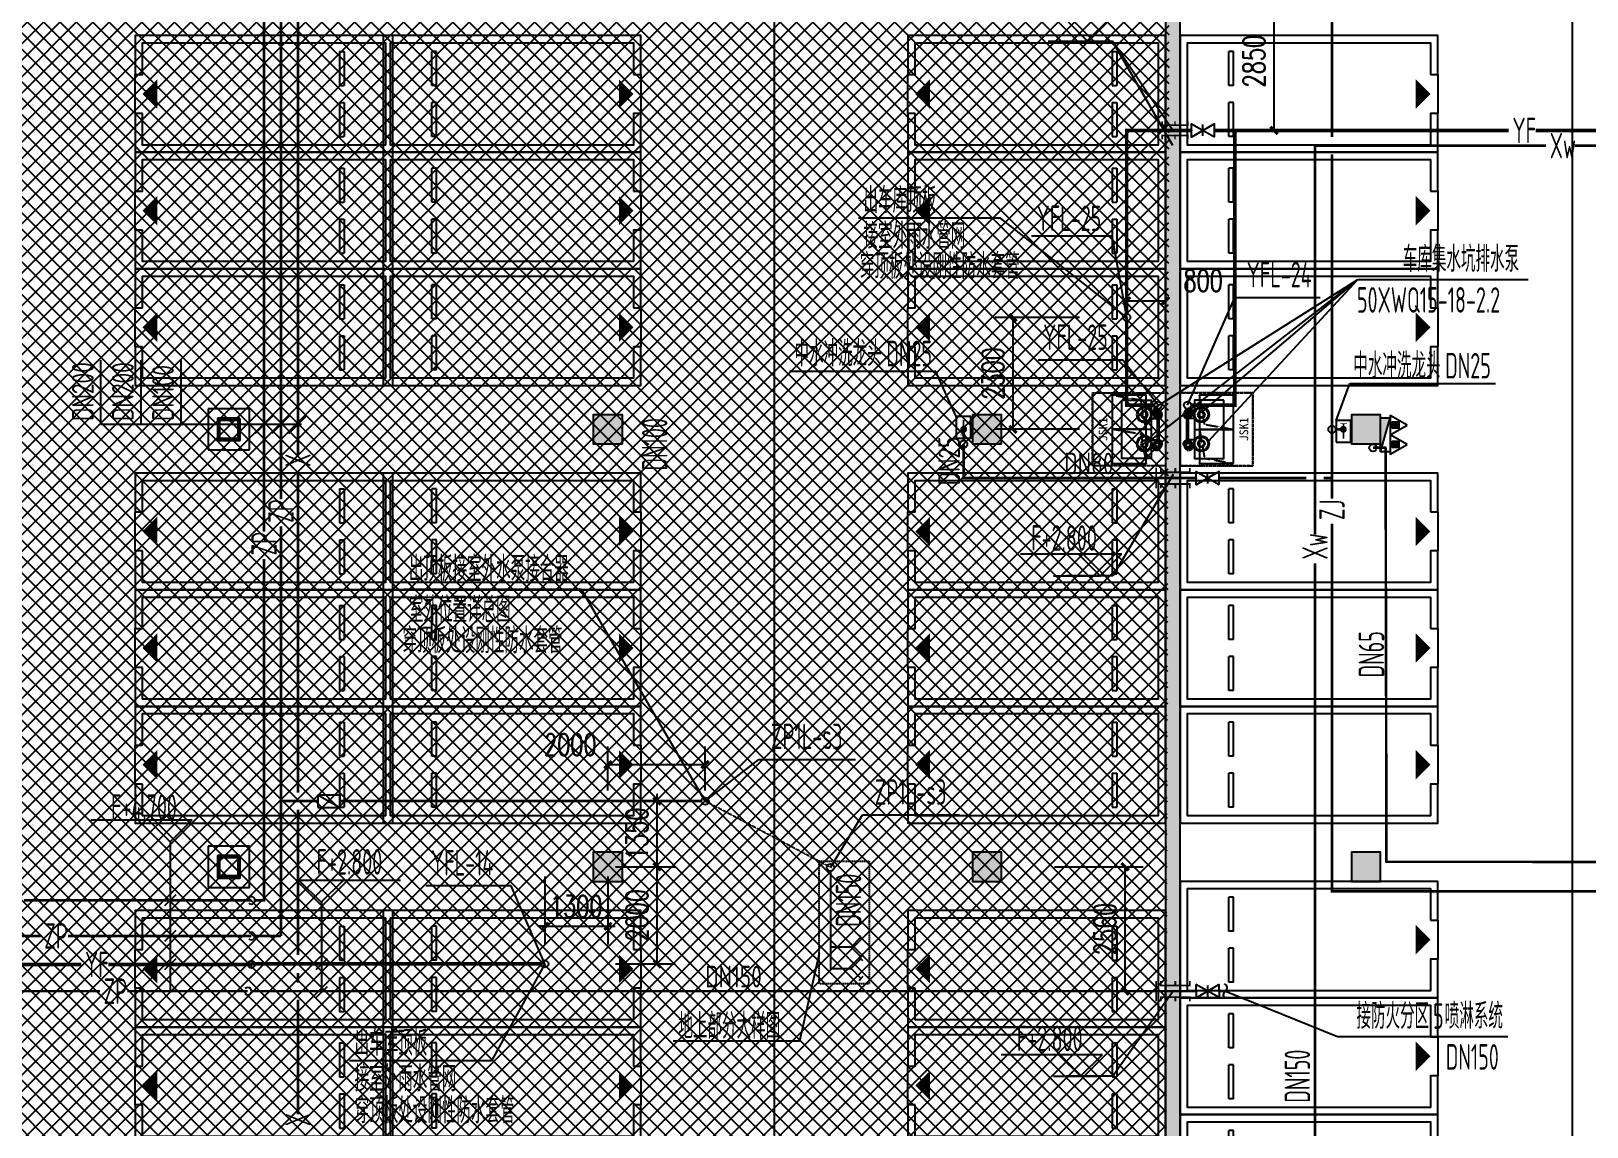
# Model space of a CAD drawing. Extents: x -2120532 to 1934524, y -1331911 to 424203.
# Drawn here: x -17677 to 14337, y -288612 to -266067 of the extents above; entities that cross this region are included whole.
import ezdxf

# ---------------------------------------------------------------- set-up
doc = ezdxf.new("R2010")
doc.units = 0
doc.header["$LTSCALE"] = 10
for name, pattern in [('( Hidden )', [0.375, 0.25, -0.125]), ('__DASH', [0.35, 0.25, -0.1]), ('DASH', [0.35, 0.25, -0.1]), ('排水', [1.1, 1, -0.1])]:
    doc.linetypes.add(name, pattern=pattern)
for name, color, linetype in [('0-绿', 3, 'Continuous'), ('00-停车位', 67, 'Continuous'), ('A-COLUMN', 8, 'Continuous'), ('A-PUB_HATCH', 8, 'Continuous'), ('A-WALL', 2, 'Continuous'), ('AXIS', 3, 'Continuous'), ('GPS文字_污水', 7, 'Continuous'), ('PUB_HATCH', 8, 'Continuous'), ('W-DIM_压力废', 3, 'Continuous'), ('W-DIM_喷淋', 3, 'Continuous'), ('W-DIM_消防', 3, 'Continuous'), ('W-DIM_给水', 3, 'Continuous'), ('W-EQUIP_喷淋', 7, 'Continuous'), ('W-EQUIP_消火栓', 7, 'Continuous'), ('W-EQUIP_灭火器', 7, 'Continuous'), ('W-PIPE-中水', 122, 'Continuous'), ('W-PIPE-压力废', 31, 'Continuous'), ('W-PIPE-喷淋中', 6, 'Continuous'), ('W-PIPE-喷淋高', 6, 'Continuous'), ('W-PIPE-消防', 1, 'Continuous'), ('W-PIPE-消防中', 1, 'Continuous'), ('W-TEXT_中水', 7, 'Continuous'), ('W-TEXT_压力废', 7, 'Continuous'), ('W-TEXT_喷淋', 7, 'Continuous'), ('W-TEXT_消防', 7, 'Continuous'), ('W-TWT_DIM', 3, 'Continuous'), ('W-TWT_LEAD', 3, 'Continuous'), ('W-TWT_TEXT', 7, 'Continuous'), ('W-VALVE_中水', 7, 'Continuous'), ('W-VALVE_压力废', 7, 'Continuous'), ('W-VALVE_喷淋', 7, 'Continuous'), ('W-VALVE_废水', 7, 'Continuous'), ('W-VPIPE-中水', 122, 'Continuous'), ('W-VPIPE-压力废', 31, 'Continuous'), ('W-VPIPE-喷淋', 6, 'Continuous'), ('W-VPIPE-消防', 1, 'Continuous'), ('画水辅助', 6, 'Continuous'), ('车行线', 4, 'Continuous'), ('集水坑', 4, 'Continuous')]:
    doc.layers.add(name, color=color, linetype=linetype)
doc.layers.add('GPS-污水', color=2, linetype='排水', lineweight=40)
doc.layers.add('钢柱', color=51, linetype='Continuous', lineweight=35)
doc.styles.add('8B2_02', font='tssdeng.shx', dxfattribs={"width": 0.6, "bigfont": 'TSSDCHN.shx'})
doc.styles.add('_TCH_DIM_T3', font='SIMPLEX', dxfattribs={"width": 0.705882, "bigfont": 'GBCBIG'})
doc.styles.add('_TWT_PIPEDN', font='TSSDENG', dxfattribs={"width": 0.8, "height": 3.5, "bigfont": 'TSSDCHN'})
doc.styles.get("Standard").update_dxf_attribs({"font": 'TSSDENG.shx', "width": 0.7, "bigfont": 'TSSDCHN.shx'})
doc.styles.add('STANDARD_T3', font='TSSDENG.shx', dxfattribs={"width": 0.56, "bigfont": 'TSSDCHN.shx'})
doc.styles.add('黑体', font='simhei.ttf', dxfattribs={"width": 0.65})
doc.dimstyles.new('_TCH_ARCH&&150', dxfattribs={"dimtxt": 525, "dimasz": 150, "dimexe": 375, "dimexo": 450, "dimgap": 150, "dimtad": 1, "dimdec": 0, "dimzin": 0, "dimdsep": 46, "dimtxsty": 'STANDARD_T3', "dimblk": 'ARCHTICK', "dimcen": 0.09, "dimclrt": 7, "dimazin": 2, "dimtfac": 1, "dimtdec": 0, "dimtix": 1, "dimtmove": 2, "dimatfit": 3, "dimfxl": 0, "dimtolj": 1, "dimtzin": 0, "dimarcsym": 0})
doc.dimstyles.new('_TWT_ARCH&&150', dxfattribs={"dimtxt": 446.25, "dimasz": 150, "dimexe": 375, "dimexo": 450, "dimgap": 189.375, "dimtad": 1, "dimdec": 0, "dimzin": 0, "dimdsep": 46, "dimtxsty": '_TCH_DIM_T3', "dimblk": 'ARCHTICK', "dimcen": 0.09, "dimclrt": 7, "dimazin": 2, "dimtfac": 1, "dimtdec": 0, "dimtix": 1, "dimtmove": 2, "dimatfit": 3, "dimfxl": 0, "dimtolj": 1, "dimtzin": 0, "dimarcsym": 0})

# ---------------------------------------------------------------- blocks, each defined once
blk = doc.blocks.new('$ATTACHMENT$00000186')
for points, const_width in [([(0, 0), (-273, 0)], 30), ([(-273, 54), (-273, -66)], 15)]:
    blk.add_lwpolyline(points, dxfattribs=dict(const_width=const_width))
at = {"const_width": 62.5}
blk.add_lwpolyline([(-139, 2, -1), (-201, 2, -1)], format="xyb", close=True, dxfattribs=at)
blk = doc.blocks.new('A$C5BDE0F02')
blk.add_lwpolyline([(0, -100), (0, 100), (-300, 100), (-300, -100)], close=True)
at = {"xscale": 0.75, "yscale": -0.75, "zscale": 0.75}
blk.add_blockref('$ATTACHMENT$00000186', (-50, 0), dxfattribs=at)
blk = doc.blocks.new('集水坑1500x1500')
blk.add_line((750, -300), (750, -900))
at = {"linetype": '( Hidden )'}
blk.add_lwpolyline([(0, 0), (1500, 0), (1500, -1500), (0, -1500)], close=True, dxfattribs=at)
blk.add_lwpolyline([(150, -900), (150, -300), (1350, -300), (1350, -900)], close=True)
blk = doc.blocks.new('A$C2E841D35')
at = {"color": 7, "ltscale": 100}
for p, q in [((292, 381), (181, 381)), ((292, 219), (181, 219)), ((292, -219), (181, -219)), ((292, -381), (181, -381))]:
    blk.add_line(p, q, dxfattribs=at)
for centre, radius in [((150, 297), 86.2), ((150, 297), 86.2), ((150, 300), 62), ((430, 300), 159), ((430, 300), 159), ((430, 300), 140), ((430, 300), 140), ((430, 300), 73.2), ((430, 300), 73.2), ((430, 300), 56.6), ((430, 300), 56.6), ((150, -303), 86.2), ((150, -303), 86.2), ((150, -300), 62), ((430, -300), 159), ((430, -300), 159), ((430, -300), 140), ((430, -300), 140), ((430, -300), 73.2), ((430, -300), 73.2), ((430, -300), 56.6), ((430, -300), 56.6)]:
    blk.add_circle(centre, radius, dxfattribs=at)
blk = doc.blocks.new('l99')
at = {"layer": 'W-TWT_TEXT'}
for p, q in [((92541, -196910), (92091, -196460)), ((94175, -196460), (92091, -196460)), ((92541, -196910), (92991, -196460))]:
    blk.add_line(p, q, dxfattribs=at)
blk = doc.blocks.new('y5')
at = {"layer": 'W-TWT_TEXT', "style": '8B2_02', "width": 0.6}
blk.add_text('F+2.800', height=525, dxfattribs=at).set_placement((7800, -264616, 3000))
blk = doc.blocks.new('4gs')
at = {"layer": 'W-TWT_TEXT', "style": '8B2_02', "width": 0.6}
blk.add_text('F+4.700', height=525, rotation=359.9998, dxfattribs=at).set_placement((-16760, -202342, 8000))
blk = doc.blocks.new('2.8')
at = {"layer": 'W-TWT_TEXT', "style": '8B2_02', "width": 0.6}
blk.add_text('F+2.800', height=525, rotation=89.9998, dxfattribs=at).set_placement((100977, -194305, 5000))
blk = doc.blocks.new('车位2400x5300')
at = {"layer": '00-停车位', "color": 251}
for p, q in [((-875, -1000), (-175, -1000)), ((-875, -1100), (-875, -1000)), ((-875, -1100), (-175, -1100)), ((-175, -1100), (-175, -1000)), ((175, -1000), (875, -1000)), ((175, -1100), (175, -1000)), ((175, -1100), (875, -1100)), ((875, -1100), (875, -1000)), ((400, -5300), (-400, -5300))]:
    blk.add_line(p, q, dxfattribs=at)
blk.add_lwpolyline([(400, -5150), (400, -5300), (1200, -5300), (1200, 0), (-1200, 0), (-1200, -5300), (-400, -5300), (-400, -5150), (-1050, -5150), (-1050, -150), (1050, -150), (1050, -5150), (400, -5150)], dxfattribs=at)
blk.add_lwpolyline([(0, -5150, 0, 600, 0), (0, -4850, 600, 600, 0)], format="xyseb", dxfattribs=at)
blk = doc.blocks.new('人防集水坑')
at = {"layer": 'GPS-污水', "color": 8, "linetype": '排水'}
for centre in [(307561, 701151), (307561, 700451)]:
    blk.add_circle(centre, 75, dxfattribs=at)
at = {"layer": '集水坑', "color": 8, "linetype": 'DASH', "ltscale": 0.5}
blk.add_lwpolyline([(306241, 700051), (306241, 701551), (307741, 701551), (307741, 700051)], close=True, dxfattribs=at)
at = {"layer": '集水坑', "color": 8, "linetype": 'Continuous', "ltscale": 0.5}
for points in [[(306641, 701501), (306641, 700801), (307341, 700801), (307341, 701501)], [(306641, 700801), (306641, 700101), (307341, 700101), (307341, 700801)]]:
    blk.add_lwpolyline(points, close=True, dxfattribs=at)
at = {"layer": '集水坑', "color": 8, "linetype": 'DASH', "ltscale": 0.5}
for points in [[(307341, 700801), (307237, 701397), (306641, 701501)], [(307347, 700101), (307243, 700697), (306647, 700801)]]:
    blk.add_lwpolyline(points, dxfattribs=at)
blk = doc.blocks.new('_ArchTick')
at = {"color": 0, "linetype": 'ByBlock', "const_width": 0.4}
blk.add_lwpolyline([(-0.5, -0.5), (0.5, 0.5)], dxfattribs=at)
blk = doc.blocks.new('*D126')
at = {"layer": 'AXIS', "color": 0, "lineweight": -2, "transparency": 16777216}
for p, q in [((91809, -278102), (95432, -281364)), ((5657, -380508), (95154, -281113)), ((2313, -377497), (5936, -380759))]:
    blk.add_line(p, q, dxfattribs=at)
at = {"layer": 'Defpoints', "color": 0, "transparency": 16777216}
for p in [(91475, -277801), (95154, -281113), (1979, -377196)]:
    blk.add_point(p, dxfattribs=at)
at = {"layer": 'AXIS', "color": 0, "lineweight": -2, "transparency": 16777216, "xscale": 150, "yscale": 150, "zscale": 150}
for p, rotation in [((95154, -281113), 47.99999999999579), ((5657, -380508), 227.9999999999958)]:
    blk.add_blockref('_ArchTick', p, dxfattribs=dict(at, rotation=rotation))
at = {"layer": 'AXIS', "color": 7, "transparency": 16777216, "insert": (50099, -330535), "char_height": 525, "attachment_point": 5, "rotation": 48, "style": 'STANDARD_T3'}
blk.add_mtext('\\A1;133750', dxfattribs=at)
blk = doc.blocks.new('_FZH')
blk.add_lwpolyline([(-0.5, -0.5), (0.5, -0.5), (0.5, 0.5), (-0.5, 0.5)], close=True)
at = {"layer": 'PUB_HATCH'}
blk.add_solid([(-0.5, -0.5), (0.5, -0.5), (-0.5, 0.5), (0.5, 0.5)], dxfattribs=at)
blk = doc.blocks.new('*D263')
at = {"layer": 'Defpoints', "color": 0, "transparency": 16777216}
for p in [(-3809, -281159), (-5809, -282138), (-3809, -282138)]:
    blk.add_point(p, dxfattribs=at)
at = {"layer": 'W-TWT_DIM', "color": 0, "lineweight": -2, "transparency": 16777216}
for p, q in [((-5809, -281688), (-5809, -280784)), ((-3809, -281688), (-3809, -280784)), ((-5809, -281159), (-3809, -281159))]:
    blk.add_line(p, q, dxfattribs=at)
at = {"layer": 'W-TWT_DIM', "color": 0, "lineweight": -2, "transparency": 16777216, "xscale": 150, "yscale": 150, "zscale": 150, "rotation": 180}
blk.add_blockref('_ArchTick', (-5809, -281159), dxfattribs=at)
at = {"layer": 'W-TWT_DIM', "color": 0, "lineweight": -2, "transparency": 16777216, "xscale": 150, "yscale": 150, "zscale": 150}
blk.add_blockref('_ArchTick', (-3809, -281159), dxfattribs=at)
at = {"layer": 'W-TWT_DIM', "color": 7, "transparency": 16777216, "insert": (-6582, -280747), "char_height": 446.2, "attachment_point": 5, "style": '_TCH_DIM_T3'}
blk.add_mtext('\\A1;2000', dxfattribs=at)
blk = doc.blocks.new('*D269')
at = {"layer": 'Defpoints', "color": 0, "transparency": 16777216}
for p in [(2931, -283260), (4834, -283260), (2931, -285821)]:
    blk.add_point(p, dxfattribs=at)
at = {"layer": 'W-TWT_DIM', "color": 0, "lineweight": -2, "transparency": 16777216}
for p, q in [((3381, -283260), (5209, -283260)), ((4834, -285821), (4834, -283260)), ((3381, -285821), (5209, -285821))]:
    blk.add_line(p, q, dxfattribs=at)
at = {"layer": 'W-TWT_DIM', "color": 0, "lineweight": -2, "transparency": 16777216, "xscale": 150, "yscale": 150, "zscale": 150}
for p, rotation in [((4834, -283260), 90), ((4834, -285821), 270)]:
    blk.add_blockref('_ArchTick', p, dxfattribs=dict(at, rotation=rotation))
at = {"layer": 'W-TWT_DIM', "color": 7, "transparency": 16777216, "insert": (4422, -284540), "char_height": 446.2, "attachment_point": 5, "rotation": 90, "style": '_TCH_DIM_T3'}
blk.add_mtext('\\A1;2560', dxfattribs=at)
blk = doc.blocks.new('*D274')
at = {"layer": 'Defpoints', "color": 0, "transparency": 16777216}
for p in [(-6099, -283260), (-4796, -283260), (-6099, -285260)]:
    blk.add_point(p, dxfattribs=at)
at = {"layer": 'W-TWT_DIM', "color": 0, "lineweight": -2, "transparency": 16777216}
for p, q in [((-5649, -283260), (-4421, -283260)), ((-4796, -285260), (-4796, -283260)), ((-5649, -285260), (-4421, -285260))]:
    blk.add_line(p, q, dxfattribs=at)
at = {"layer": 'W-TWT_DIM', "color": 0, "lineweight": -2, "transparency": 16777216, "xscale": 150, "yscale": 150, "zscale": 150}
for p, rotation in [((-4796, -283260), 90), ((-4796, -285260), 270)]:
    blk.add_blockref('_ArchTick', p, dxfattribs=dict(at, rotation=rotation))
at = {"layer": 'W-TWT_DIM', "color": 7, "transparency": 16777216, "insert": (-5208, -284260), "char_height": 446.2, "attachment_point": 5, "rotation": 90, "style": '_TCH_DIM_T3'}
blk.add_mtext('\\A1;2000', dxfattribs=at)
blk = doc.blocks.new('*D275')
at = {"layer": 'Defpoints', "color": 0, "transparency": 16777216}
for p in [(-6099, -281910), (-4796, -281910), (-6099, -283260)]:
    blk.add_point(p, dxfattribs=at)
at = {"layer": 'W-TWT_DIM', "color": 0, "lineweight": -2, "transparency": 16777216}
for p, q in [((-5649, -281910), (-4421, -281910)), ((-4796, -281910), (-4796, -281760)), ((-4796, -283260), (-4796, -281910)), ((-5649, -283260), (-4421, -283260)), ((-4796, -283260), (-4796, -283410))]:
    blk.add_line(p, q, dxfattribs=at)
at = {"layer": 'W-TWT_DIM', "color": 0, "lineweight": -2, "transparency": 16777216, "xscale": 150, "yscale": 150, "zscale": 150}
for p, rotation in [((-4796, -281910), 270), ((-4796, -283260), 90)]:
    blk.add_blockref('_ArchTick', p, dxfattribs=dict(at, rotation=rotation))
at = {"layer": 'W-TWT_DIM', "color": 7, "transparency": 16777216, "insert": (-5208, -282585), "char_height": 446.2, "attachment_point": 5, "rotation": 90, "style": '_TCH_DIM_T3'}
blk.add_mtext('\\A1;1350', dxfattribs=at)
blk = doc.blocks.new('*D276')
at = {"layer": 'Defpoints', "color": 0, "transparency": 16777216}
for p in [(-7109, -283010), (-5809, -283010), (-5809, -284484)]:
    blk.add_point(p, dxfattribs=at)
at = {"layer": 'W-TWT_DIM', "color": 0, "lineweight": -2, "transparency": 16777216}
for p, q in [((-7109, -283460), (-7109, -284859)), ((-5809, -283460), (-5809, -284859)), ((-7109, -284484), (-7259, -284484)), ((-7109, -284484), (-5809, -284484)), ((-5809, -284484), (-5659, -284484))]:
    blk.add_line(p, q, dxfattribs=at)
at = {"layer": 'W-TWT_DIM', "color": 0, "lineweight": -2, "transparency": 16777216, "xscale": 150, "yscale": 150, "zscale": 150}
blk.add_blockref('_ArchTick', (-7109, -284484), dxfattribs=at)
at = {"layer": 'W-TWT_DIM', "color": 0, "lineweight": -2, "transparency": 16777216, "xscale": 150, "yscale": 150, "zscale": 150, "rotation": 180}
blk.add_blockref('_ArchTick', (-5809, -284484), dxfattribs=at)
at = {"layer": 'W-TWT_DIM', "color": 7, "transparency": 16777216, "insert": (-6459, -284072), "char_height": 446.2, "attachment_point": 5, "style": '_TCH_DIM_T3'}
blk.add_mtext('\\A1;1300', dxfattribs=at)
blk = doc.blocks.new('*D292')
at = {"layer": 'Defpoints', "color": 0, "transparency": 16777216}
for p in [(2528, -271960), (4348, -271960), (4348, -274260)]:
    blk.add_point(p, dxfattribs=at)
at = {"layer": 'W-TWT_DIM', "color": 0, "lineweight": -2, "transparency": 16777216}
for p, q in [((3898, -271960), (2153, -271960)), ((2528, -274260), (2528, -271960)), ((3898, -274260), (2153, -274260))]:
    blk.add_line(p, q, dxfattribs=at)
at = {"layer": 'W-TWT_DIM', "color": 0, "lineweight": -2, "transparency": 16777216, "xscale": 150, "yscale": 150, "zscale": 150}
for p, rotation in [((2528, -271960), 90), ((2528, -274260), 270)]:
    blk.add_blockref('_ArchTick', p, dxfattribs=dict(at, rotation=rotation))
at = {"layer": 'W-TWT_DIM', "color": 7, "transparency": 16777216, "insert": (2115, -273110), "char_height": 446.2, "attachment_point": 5, "rotation": 90, "style": '_TCH_DIM_T3'}
blk.add_mtext('\\A1;2300', dxfattribs=at)
blk = doc.blocks.new('*D293')
at = {"layer": 'Defpoints', "color": 0, "transparency": 16777216}
for p in [(4867, -271506), (5666, -271506), (5666, -271615)]:
    blk.add_point(p, dxfattribs=at)
at = {"layer": 'W-TWT_DIM', "color": 0, "lineweight": -2, "transparency": 16777216}
for p, q in [((4867, -271615), (5666, -271615)), ((4867, -271956), (4867, -271990)), ((5666, -271956), (5666, -271990))]:
    blk.add_line(p, q, dxfattribs=at)
at = {"layer": 'W-TWT_DIM', "color": 0, "lineweight": -2, "transparency": 16777216, "xscale": 150, "yscale": 150, "zscale": 150, "rotation": 180}
blk.add_blockref('_ArchTick', (4867, -271615), dxfattribs=at)
at = {"layer": 'W-TWT_DIM', "color": 0, "lineweight": -2, "transparency": 16777216, "xscale": 150, "yscale": 150, "zscale": 150}
blk.add_blockref('_ArchTick', (5666, -271615), dxfattribs=at)
at = {"layer": 'W-TWT_DIM', "color": 7, "transparency": 16777216, "insert": (6440, -271203), "char_height": 446.2, "attachment_point": 5, "style": '_TCH_DIM_T3'}
blk.add_mtext('\\A1;800', dxfattribs=at)
blk = doc.blocks.new('*D312')
at = {"layer": 'Defpoints', "color": 0, "transparency": 16777216}
for p in [(7899, -265260), (8997, -265260), (8997, -268110)]:
    blk.add_point(p, dxfattribs=at)
at = {"layer": 'W-TWT_DIM', "color": 0, "lineweight": -2, "transparency": 16777216}
for p, q in [((8547, -265260), (7524, -265260)), ((7899, -268110), (7899, -265260)), ((8547, -268110), (7524, -268110))]:
    blk.add_line(p, q, dxfattribs=at)
at = {"layer": 'W-TWT_DIM', "color": 0, "lineweight": -2, "transparency": 16777216, "xscale": 150, "yscale": 150, "zscale": 150}
for p, rotation in [((7899, -265260), 90), ((7899, -268110), 270)]:
    blk.add_blockref('_ArchTick', p, dxfattribs=dict(at, rotation=rotation))
at = {"layer": 'W-TWT_DIM', "color": 7, "transparency": 16777216, "insert": (7487, -266685), "char_height": 446.2, "attachment_point": 5, "rotation": 90, "style": '_TCH_DIM_T3'}
blk.add_mtext('\\A1;2850', dxfattribs=at)
blk = doc.blocks.new('$TwtSys$00000434')
for p, q in [((-0.5, 0.5), (-0.5, -0.5)), ((-0.5, -0.5), (0.5, 0.5)), ((0.5, 0.5), (-0.5, 0.5)), ((0.5, -0.5), (0.5, 0.5)), ((-0.5, -0.5), (0.5, -0.5))]:
    blk.add_line(p, q)
blk.add_solid([(0.5, -0.5), (0.5, 0.5), (-0.5, -0.5)])
blk = doc.blocks.new('$TwtSys$00000132')
at = {"elevation": 0}
blk.add_lwpolyline([(7, -101, -0.575183), (0, 0, 0.604745), (-11, 101, 16.924828)], format="xyb", dxfattribs=at)
blk = doc.blocks.new('$TwtSys$00000546')
h = blk.add_hatch()
h.set_pattern_fill('ANSI31', color=256, scale=200, style=0)
h.set_pattern_definition([(45, (-38543.802, -6670.83), (-17.67767, 17.67767), [])])
h.paths.add_polyline_path([(-65, 174), (65, 174), (65, 44), (-65, 44)])
for points in [[(0, 344), (-198, 0), (198, 0)], [(-65, 174), (65, 174), (65, 44), (-65, 44)]]:
    blk.add_lwpolyline(points, close=True)
blk = doc.blocks.new('$VALVE$00000549')
at = {"const_width": 30}
for points in [[(-290, -176), (-290, 176)], [(40, 101), (-210, 101), (-210, 176)], [(40, 101), (40, 176)], [(40, 101), (290, 101), (290, 176)], [(-210, -174), (-210, -99), (40, -99)], [(40, -174), (40, -99)], [(290, -174), (290, -99), (40, -99)]]:
    blk.add_lwpolyline(points, dxfattribs=at)
blk = doc.blocks.new('$VALVE$00000296')
for points in [[(-125, 72), (-125, -72), (125, 72), (125, -72), (-125, 72)], [(0, 60), (0, -64)]]:
    blk.add_lwpolyline(points)
for p in [(-125, 0), (125, 0)]:
    blk.add_point(p)
blk = doc.blocks.new('$VALVE_U$00000018')
at = {"const_width": 30, "elevation": 1500}
blk.add_lwpolyline([(111, 1), (-111, -1)], dxfattribs=at)
for p in [(-2, 225, -1500), (2, -225, -1500)]:
    blk.add_point(p)
at = {"xscale": 1.8, "yscale": 1.8, "zscale": 1.8, "rotation": 270.3835531612783}
blk.add_blockref('$VALVE$00000296', (0, 0), dxfattribs=at)
blk = doc.blocks.new('$ATTACHMENT$00000194')
for p, q in [((0, 0), (134, 134)), ((0, 0), (134, -134)), ((107, 162), (134, 134)), ((161, 107), (134, 134)), ((107, -161), (134, -134)), ((161, -107), (134, -134))]:
    blk.add_line(p, q)
blk = doc.blocks.new('$VALVE$00000316')
for p, q in [((-125, 72), (125, -72)), ((-125, 72), (-125, -72)), ((-125, 72), (125, 72)), ((125, 72), (125, -72)), ((-125, -72), (125, -72))]:
    blk.add_line(p, q)
at = {"const_width": 21.1}
blk.add_lwpolyline([(-11, 0, 1), (11, 0, 1)], format="xyb", close=True, dxfattribs=at)
for p in [(-125, 0), (125, 0)]:
    blk.add_point(p)
at = {"color": 7, "flags": 9}
for tag in ['XSIZE', 'YSIZE']:
    blk.add_attdef(tag, (0, 0), '', height=0.5, dxfattribs=at)
blk = doc.blocks.new('A$C1C3C0163')
h = blk.add_hatch()
h.set_pattern_fill('ANSI37', color=8, scale=150)
h.set_pattern_definition([(45, (-601697.23, -233886.27), (-168.3798, 168.3798), []), (135, (-601697.23, -233886.27), (-168.3798, -168.3798), [])])
h.paths.add_polyline_path([(-80300, 5300), (-80300, -9000), (-62000, -9000), (-62000, -64625), (-76750, -64625), (-76750, -62675), (-73875, -62675), (-73775, -57275), (-100380, -57275), (-100572, -124002), (-71150, -123999), (-71150, -126437), (-63509, -133383), (-65550, -135650), (-61611, -139196), (-83885, -163934), (-83885, -174096), (-119589, -213750), (-196450, -213750), (-196450, -207800), (-209700, -193450), (-209700, -169150), (-201700, -169149), (-201700, 5300), (-192675, 5300)])

msp = doc.modelspace()

# ---------------------------------------------------------------- hatches: boundary and pattern name
at = {"layer": 'A-PUB_HATCH'}
msp.add_hatch(color=8, dxfattribs=at).paths.add_polyline_path([(5966.4, -291512.2), (5966.4, -257660.4), (5666.4, -257660.4), (5666.4, -291812.2)])
at = {"layer": 'W-PIPE-中水'}
for points in [[(1511.8, -275263.5), (1485.5, -275263.5), (1485.5, -275289.7)], [(1511.8, -275263.5), (1511.8, -275289.7), (1485.5, -275289.7)], [(9091.6, -283766.1), (9065.4, -283766.1), (9065.4, -283792.4)], [(9091.6, -283766.1), (9091.6, -283792.4), (9065.4, -283792.4)]]:
    msp.add_hatch(color=256, dxfattribs=at).paths.add_polyline_path(points)
at = {"layer": 'W-PIPE-压力废'}
for points in [[(4866.5, -268110.1), (4829, -268110.1), (4829, -268072.6)], [(4866.5, -268110.1), (4866.5, -268072.6), (4829, -268072.6)], [(4866.5, -273760.3), (4866.5, -273797.8), (4829, -273797.8)], [(4866.5, -273760.3), (4829, -273760.3), (4829, -273797.8)], [(7090.2, -273760.3), (7090.2, -273797.8), (7127.7, -273797.8)], [(7090.2, -273760.3), (7127.7, -273760.3), (7127.7, -273797.8)]]:
    msp.add_hatch(color=256, dxfattribs=at).paths.add_polyline_path(points)
at = {"layer": 'W-PIPE-喷淋中'}
for points in [[(-12883.9, -283951.9), (-12857.7, -283951.9), (-12857.7, -283978.1)], [(-12883.9, -283951.9), (-12883.9, -283978.1), (-12857.7, -283978.1)]]:
    msp.add_hatch(color=256, dxfattribs=at).paths.add_polyline_path(points)
at = {"layer": 'W-PIPE-喷淋高', "linetype": 'ByBlock'}
for points in [[(-1225.9, -285356.8), (-1225.9, -285379.3), (-1248.4, -285379.3)], [(-1225.9, -285356.8), (-1248.4, -285356.8), (-1248.4, -285379.3)]]:
    msp.add_hatch(color=256, dxfattribs=at).paths.add_polyline_path(points)
at = {"layer": 'W-PIPE-消防'}
for points in [[(10211.9, -283159.2), (10185.7, -283159.2), (10185.7, -283185.4)], [(10211.9, -283159.2), (10211.9, -283185.4), (10185.7, -283185.4)]]:
    msp.add_hatch(color=256, dxfattribs=at).paths.add_polyline_path(points)

# ---------------------------------------------------------------- linework, layer by layer
at = {"layer": 'A-COLUMN', "color": 8}
for p, q in [((-13183.6, -273835.4), (-14033.6, -273835.4)), ((-14033.6, -273835.4), (-14033.6, -274685.4)), ((-13183.6, -274685.4), (-13183.6, -273835.4)), ((-14033.6, -274685.4), (-13183.6, -274685.4)), ((-13183.6, -282835.4), (-14033.6, -282835.4)), ((-14033.6, -282835.4), (-14033.6, -283685.4)), ((-13183.6, -283685.4), (-13183.6, -282835.4)), ((-14033.6, -283685.4), (-13183.6, -283685.4))]:
    msp.add_line(p, q, dxfattribs=at)
at = {"layer": 'A-WALL', "color": 8}
for p, q in [((5666.4, -257660.4), (5666.4, -291812.2)), ((5966.4, -291512.2), (5966.4, -257660.4))]:
    msp.add_line(p, q, dxfattribs=at)
at = {"layer": 'GPS文字_污水'}
for p, q in [((5818, -268110.1), (4577.2, -266270.6, 3000)), ((5819, -268423.2, 1000), (4577.2, -266270.6, 3000)), ((5820.1, -275190.8), (4579.3, -277272.2, 3000)), ((-14815.2, -282745.6), (-14815.2, -285842.4)), ((-14700.2, -283839.5, 3000), (-14930.3, -284064.3, 3000)), ((-11701.4, -283983.5), (-11701.4, -285842.4)), ((-14700.2, -284573, -2000), (-14930.3, -284797.8, -2000)), ((-14700.2, -285156.7), (-14930.3, -285381.5)), ((-11586.4, -285156.7), (-11816.4, -285381.5)), ((-14700.2, -285730), (-14930.3, -285954.9)), ((-11586.4, -285730), (-11816.4, -285954.9)), ((5820.1, -285820.5), (4579.3, -287570.8, 3000))]:
    msp.add_line(p, q, dxfattribs=at)
at = {"layer": 'W-DIM_压力废'}
for p, q in [((4566.4, -270285.4), (2908.8, -270285.4)), ((4866.5, -271956.1), (4566.4, -270285.4))]:
    msp.add_line(p, q, dxfattribs=at)
at = {"layer": 'W-DIM_压力废', "linetype": 'ByBlock'}
for p, q in [((6119.4, -273760.3, 0), (7090.2, -271549.6)), ((7090.2, -271549.6), (8846.6, -271549.6)), ((4787.1, -272836.3, 0), (3042.8, -272836.3, 0)), ((5513.4, -273760.3, 0), (4787.1, -272836.3, 0)), ((-7796.9, -283652, 0), (-9553.3, -283652, 0)), ((-7108.5, -285260.1, 3000), (-7796.9, -283652, 0))]:
    msp.add_line(p, q, dxfattribs=at)
at = {"layer": 'W-DIM_喷淋', "linetype": 'ByBlock'}
for p, q in [((-3808.7, -281909.4), (-2704, -281050.4)), ((-2704, -281050.4), (-713.3, -281050.4)), ((-1225.9, -283273.3), (-566.4, -282194.8)), ((-566.4, -282194.8), (1424.3, -282194.8))]:
    msp.add_line(p, q, dxfattribs=at)
at = {"layer": 'W-DIM_消防'}
for p, q in [((-16240.6, -274163.2), (-16240.6, -272834.7)), ((-15415.6, -274163.2), (-15415.6, -272834.7)), ((-14590.6, -274163.2), (-14590.6, -272834.7)), ((-12698.3, -273977.6), (-13069.5, -274348.8)), ((-12350.9, -273977.6), (-12722.2, -274348.8)), ((-12372.2, -274348.8), (-12000.9, -273977.6)), ((-14590.6, -274163.2), (-16240.6, -274163.2)), ((-12111.6, -274163.2), (-14590.6, -274163.2))]:
    msp.add_line(p, q, dxfattribs=at)
at = {"layer": 'W-DIM_给水'}
for p, q in [((2268.7, -269915.1), (-653.7, -269915.1)), ((4866.5, -271956.1), (2268.7, -269915.1)), ((-7108.5, -285260.1), (-8204.7, -287252.6)), ((-8204.7, -287252.6), (-11127.1, -287252.6))]:
    msp.add_line(p, q, dxfattribs=at)
at = {"layer": 'W-PIPE-中水', "ltscale": 1.5, "const_width": 52.5}
for points in [[(9091.6, -268247), (9091.6, -257090.1)], [(9091.6, -274260.4), (9091.6, -268599.5)], [(1511.8, -274260.4), (1511.8, -274491.9)], [(9091.6, -275263.5), (9091.6, -274260.4)], [(9325.2, -274260.4), (9166.6, -274260.4)], [(1511.8, -274566.9), (1511.8, -275263.5)], [(1511.8, -275263.5), (6296.1, -275263.5)], [(6768.6, -275263.5), (8565.4, -275263.5)], [(8917.9, -275263.5), (9091.6, -275263.5)], [(9091.6, -275686.7), (9091.6, -275263.5)], [(9091.6, -283766.1), (9091.6, -276200.2)], [(18713.3, -283766.1), (9091.6, -283766.1)]]:
    msp.add_lwpolyline(points, dxfattribs=at)
at = {"layer": 'W-PIPE-压力废', "ltscale": 1.5, "const_width": 75}
for points in [[(4866.5, -271881.1), (4866.5, -268110.1)], [(6197.9, -268110.1), (4866.5, -268110.1)], [(7090.2, -268110.1), (6672.2, -268110.1)], [(12730.4, -268110.1), (7090.2, -268110.1)], [(7090.2, -273760.3), (7090.2, -268110.1)], [(39241.2, -268110.1), (13280.2, -268110.1)], [(4866.5, -273760.3), (4866.5, -272031.1)], [(5438.4, -273760.3), (4866.5, -273760.3)], [(5513.4, -274571.6), (5513.4, -273835.3)], [(6119.4, -274571.6), (6119.4, -273835.3)], [(6194.4, -273760.3), (7090.2, -273760.3)], [(-29507.6, -285269.1), (-16641.4, -285269.1)], [(-16091.6, -285269.1), (-13144.7, -285269.1)], [(-13144.7, -285260.1), (-7184.3, -285260.1)]]:
    msp.add_lwpolyline(points, dxfattribs=at)
at = {"layer": 'W-PIPE-压力废'}
for centre in [(-13144.7, -285269.1), (-7108.5, -285260.1)]:
    msp.add_circle(centre, 75, dxfattribs=at)
at = {"layer": 'W-PIPE-喷淋中', "ltscale": 1.5, "const_width": 52.5}
for points in [[(-12536.6, -251986.9), (-12536.6, -275697.3)], [(-12883.9, -252657.3), (-12883.9, -276367.8)], [(-12536.6, -276259.3), (-12536.6, -284685.4)], [(-12883.9, -276929.7), (-12883.9, -283951.9)], [(-12536.6, -281909.4), (-11774.6, -281909.4)], [(-11325.3, -281909.4), (-3880.4, -281909.4)], [(-17824.4, -283951.9), (-13146.5, -283951.9)], [(-13071.5, -283951.9), (-12883.9, -283951.9)], [(-30230.8, -284685.4), (-17482.6, -284685.4)], [(-16920.7, -284685.4), (-13146.5, -284685.4)], [(-13076.6, -284685.4), (-12536.6, -284685.4)], [(-29113.5, -285820.5), (-16259.4, -285820.5)], [(-15697.5, -285820.5), (-13219.4, -285820.5)], [(-13144.4, -285820.5), (6293, -285820.5)], [(6765.5, -285820.5), (6860.9, -285820.5)]]:
    msp.add_lwpolyline(points, dxfattribs=at)
at = {"layer": 'W-PIPE-喷淋中'}
for centre in [(-13146.5, -283951.9), (-13146.5, -284685.4), (-13219.4, -285820.5)]:
    msp.add_arc(centre, 75, 225, 135, dxfattribs=at)
at = {"layer": 'W-PIPE-喷淋高', "linetype": '( Hidden )'}
msp.add_line((-1225.9, -283273.3), (-3808.7, -281909.4), dxfattribs=at)
at = {"layer": 'W-PIPE-喷淋高', "linetype": 'ByBlock'}
for p, q in [((-1463.4, -285043.7), (-1868.9, -286852.1)), ((-1868.9, -286852.1), (-4463.6, -286852.1))]:
    msp.add_line(p, q, dxfattribs=at)
at = {"layer": 'W-PIPE-喷淋高', "linetype": '( Hidden )'}
msp.add_lwpolyline([(-434.9, -285666.8), (-1463.4, -285666.8), (-1463.4, -283146.3), (-434.9, -283146.3)], close=True, dxfattribs=at)
at = {"layer": 'W-PIPE-喷淋高', "linetype": 'ByBlock', "ltscale": 1.5, "const_width": 45}
for points in [[(-1225.9, -283348.3), (-1225.9, -284911.8)], [(-1225.9, -284911.8), (-801.9, -284911.8)], [(-1225.9, -284911.8), (-1225.9, -285356.8)], [(-1225.9, -285356.8), (-801.9, -285356.8)]]:
    msp.add_lwpolyline(points, dxfattribs=at)
at = {"layer": 'W-PIPE-消防', "ltscale": 1.5, "const_width": 52.5}
for points in [[(-12186.6, -274788.5), (-12186.6, -265711.4)], [(9934, -274639.8), (10194.8, -274639.8)], [(10194.8, -274639.8), (10211.9, -283159.2)], [(10194.8, -274639.8), (10211.5, -274639.8)], [(-12186.6, -281733.1), (-12186.6, -275108.1)], [(-12186.6, -285072.6), (-12186.6, -282085.6)], [(19066.1, -283162), (10211.9, -283159.2)], [(-12186.6, -285644.3), (-12186.6, -285447.6)], [(-12186.6, -288354), (-12186.6, -285996.8)]]:
    msp.add_lwpolyline(points, dxfattribs=at)
at = {"layer": 'W-PIPE-消防中', "color": 5, "ltscale": 1.5, "const_width": 52.5}
for points in [[(13498.2, -268423.2), (8741.6, -268423.2)], [(8741.6, -276428.8), (8741.6, -268423.2)], [(46656.6, -268423.2), (14084.4, -268423.2)], [(8741.6, -290766), (8741.6, -277015)]]:
    msp.add_lwpolyline(points, dxfattribs=at)
at = {"layer": 'W-TWT_LEAD'}
for p, q in [((5268, -274556.5), (9619.9, -271177.5)), ((5421.5, -273831.8), (9619.9, -271177.5)), ((6403.6, -273912.4), (9619.9, -271177.5)), ((6543.6, -274512.1), (9619.9, -271177.5)), ((9619.9, -271177.5), (13126.2, -271177.5)), ((942.7, -273068.1), (-2074, -273068.1)), ((1360.2, -273994), (942.7, -273068.1)), ((9177.2, -274076.5), (9460.6, -273317.8)), ((9460.6, -273317.8), (12458.1, -273317.8)), ((-6349.5, -277553.6), (-10009.2, -277553.6)), ((-3808.7, -281909.4), (-6349.5, -277553.6)), ((-3808.7, -281909.4), (-6349.5, -277553.6)), ((6899.5, -285820.2), (9206.1, -286752.5)), ((6899.5, -285820.2), (9206.1, -286752.5)), ((9206.1, -286752.5), (12712.4, -286752.5))]:
    msp.add_line(p, q, dxfattribs=at)
at = {"layer": 'W-TWT_TEXT'}
for p, q in [((3248.7, -266270.6, 3000), (4577.2, -266270.6, 3000)), ((3362.9, -277272.2, 3000), (4325.8, -277272.2, 3000)), ((4579.3, -277272.2, 3000), (3625.2, -277272.2, 3000)), ((3362.9, -287570.8, 3000), (4325.8, -287570.8, 3000)), ((4579.3, -287570.8, 3000), (3625.2, -287570.8, 3000))]:
    msp.add_line(p, q, dxfattribs=at)
at = {"layer": 'W-VPIPE-中水'}
for centre in [(9091.6, -274260.4), (1511.8, -274566.9)]:
    msp.add_circle(centre, 75, dxfattribs=at)
at = {"layer": 'W-VPIPE-压力废'}
msp.add_circle((4866.5, -271956.1), 75, dxfattribs=at)
at = {"layer": 'W-VPIPE-压力废', "linetype": 'ByBlock'}
for centre in [(5513.4, -273760.3), (6119.4, -273760.3)]:
    msp.add_circle(centre, 75, dxfattribs=at)
at = {"layer": 'W-VPIPE-喷淋', "linetype": 'ByBlock'}
for centre in [(-3808.7, -281909.4), (-1225.9, -283273.3)]:
    msp.add_circle(centre, 75, dxfattribs=at)
at = {"layer": 'W-VPIPE-消防'}
msp.add_circle((9934, -274639.8), 75, dxfattribs=at)
at = {"layer": '车行线', "color": 8, "linetype": '__DASH', "ltscale": 1.5}
msp.add_lwpolyline([(-2383.6, -355528.5), (-2383.6, -174472.9)], dxfattribs=at)
msp.add_lwpolyline([(-15583.6, -364085.4), (-10387.1, -364085.4, 0.2125566), (-8157.7, -363092.8), (13270.8, -339294.1, 0.185339), (14041.4, -337286.7), (14041.4, -244560.4)], format="xyb", dxfattribs=at)
at = {"layer": '钢柱', "color": 8, "lineweight": 35}
for points in [[(-13383.6, -274035.4), (-13833.6, -274035.4), (-13833.6, -274485.4), (-13383.6, -274485.4)], [(-13413.6, -274455.4), (-13803.6, -274455.4), (-13803.6, -274065.4), (-13413.6, -274065.4)], [(-13383.6, -283035.4), (-13833.6, -283035.4), (-13833.6, -283485.4), (-13383.6, -283485.4)], [(-13413.6, -283455.4), (-13803.6, -283455.4), (-13803.6, -283065.4), (-13413.6, -283065.4)]]:
    msp.add_lwpolyline(points, close=True, dxfattribs=at)

# ---------------------------------------------------------------- block references
at = {"layer": '00-停车位', "color": 8}
for p, rotation in [((-10233.6, -267360.4), 270), ((-10433.6, -267360.4), 90), ((5666.4, -267360.4), 270), ((5966.4, -267360.4), 90), ((-10233.6, -269760.4), 270), ((-10433.6, -269760.4), 90), ((5666.4, -269760.4), 270), ((5966.4, -269760.4), 90), ((-10233.6, -272160.4), 270), ((-10433.6, -272160.4), 90), ((5666.4, -272160.4), 270), ((5966.4, -272160.4), 90), ((-10233.6, -276360.4), 270), ((-10433.6, -276360.4), 90), ((5666.4, -276360.4), 270), ((5966.4, -276360.4), 90), ((-10233.6, -278760.4), 270), ((-10433.6, -278760.4), 90), ((5666.4, -278760.4), 270), ((5966.4, -278760.4), 90), ((-10233.6, -281160.4), 270), ((-10433.6, -281160.4), 90), ((5666.4, -281160.4), 270), ((5966.4, -281160.4), 90), ((5966.4, -284760.4), 90), ((-10233.6, -285360.4), 270), ((-10433.6, -285360.4), 90), ((5666.4, -285360.4), 270), ((5966.4, -287160.4), 90), ((-10233.6, -287760.4), 270), ((-10433.6, -287760.4), 90), ((5666.4, -287760.4), 270), ((5966.4, -289560.4), 90)]:
    msp.add_blockref('车位2400x5300', p, dxfattribs=dict(at, rotation=rotation))
at = {"layer": 'A-COLUMN', "color": 8, "xscale": 600, "yscale": 600, "zscale": 600, "rotation": 90}
for p in [(-5808.6, -274260.4), (1991.4, -274260.4), (9791.4, -274260.4), (-5808.6, -283260.4), (1991.4, -283260.4), (9791.4, -283260.4)]:
    msp.add_blockref('_FZH', p, dxfattribs=at)
at = {"layer": 'W-EQUIP_喷淋'}
for name, p, xscale, yscale, zscale in [('$VALVE$00000549', (5820.1, -285820.5), 1.2, -1.2, 1.2), ('$TwtSys$00000132', (6899.1, -285820.2), 1.5, 1.5, 1.5)]:
    msp.add_blockref(name, p, dxfattribs=dict(at, xscale=xscale, yscale=yscale, zscale=zscale))
at = {"layer": 'W-EQUIP_喷淋', "xscale": 1.05, "yscale": 1.05, "zscale": 1.05, "rotation": 90}
msp.add_blockref('$VALVE_U$00000018', (6529.2, -285817.4), dxfattribs=at)
at = {"layer": 'W-EQUIP_消火栓', "xscale": 700, "yscale": -200, "zscale": 700, "rotation": 89.99999999999235}
msp.add_blockref('$TwtSys$00000434', (10191.4, -274372.4), dxfattribs=at)
at = {"layer": 'W-EQUIP_灭火器', "rotation": 269.9999999999923}
for p in [(10291.4, -274174.1), (10291.4, -274570.8)]:
    msp.add_blockref('$TwtSys$00000546', p, dxfattribs=at)
at = {"layer": 'W-PIPE-喷淋高', "linetype": 'ByBlock', "xscale": 1.5, "yscale": 1.5, "zscale": 1.5}
for p in [(-801.9, -284911.8), (-801.9, -285356.8)]:
    msp.add_blockref('$ATTACHMENT$00000194', p, dxfattribs=at)
at = {"layer": 'W-VALVE_中水'}
for name, p, xscale, yscale, zscale, rotation in [('A$C5BDE0F02', (1510.2, -273994.2), 1.5, 1.5, 1.5, 89.9320188098978), ('A$C5BDE0F02', (9326.7, -274526.7), 1.5, 1.5, 1.5, 269.9320188098978), ('$VALVE$00000549', (5820.1, -275263.5), 1.2, -1.2, 1.2, 359.9999999999525), ('$VALVE_U$00000018', (6532.4, -275263.5), 1.05, 1.05, 1.05, 269.9999999999525)]:
    msp.add_blockref(name, p, dxfattribs=dict(at, xscale=xscale, yscale=yscale, zscale=zscale, rotation=rotation))
at = {"layer": 'W-VALVE_压力废', "xscale": -1.05, "yscale": -1.05, "zscale": 1.05}
for name, p, rotation in [('$VALVE$00000549', (5819, -268110.1), 180), ('$VALVE_U$00000018', (6435, -268110.1), 89.99999999999999)]:
    msp.add_blockref(name, p, dxfattribs=dict(at, rotation=rotation))
at = {"layer": 'W-VALVE_压力废', "rotation": 270}
msp.add_blockref('集水坑1500x1500', (5667.7, -273510.4, 0), dxfattribs=at)
at = {"layer": 'W-VALVE_压力废', "xscale": -1, "rotation": 90}
msp.add_blockref('集水坑1500x1500', (5965, -273510.4, 0), dxfattribs=at)
at = {"layer": 'W-VALVE_喷淋', "xscale": 1.8, "yscale": 1.8, "zscale": 1.8}
msp.add_blockref('$VALVE$00000316', (-11550, -281909.4), dxfattribs=at)
at = {"layer": 'W-VALVE_废水', "xscale": -1}
msp.add_blockref('A$C2E841D35', (5660.9, -274256.7, 0), dxfattribs=at)
at = {"layer": 'W-VALVE_废水'}
msp.add_blockref('A$C2E841D35', (5971.9, -274256.7, 0), dxfattribs=at)
at = {"layer": '画水辅助'}
for name, p in [('A$C1C3C0163', (106241.4, -167810.4)), ('y5', (-4898.6, -12141)), ('4gs', (726, -79953.8, -3000)), ('l99', (-104249.6, -87080.7)), ('y5', (-5193.9, -22439.6))]:
    msp.add_blockref(name, p, dxfattribs=at)
at = {"layer": '画水辅助', "xscale": -1}
for p in [(96595.4, -69360.2, 3000), (96859.6, -80361.8, 3000), (77725.4, -85835.2), (96456.7, -90660.4, 3000)]:
    msp.add_blockref('l99', p, dxfattribs=at)
at = {"layer": '画水辅助', "rotation": 270}
msp.add_blockref('2.8', (182501, -182445.3), dxfattribs=at)
at = {"layer": '集水坑', "color": 8, "linetype": 'Continuous'}
msp.add_blockref('人防集水坑', (-302074.7, -975061.1), dxfattribs=at)
at = {"layer": '集水坑', "color": 8, "linetype": 'Continuous', "rotation": 180}
msp.add_blockref('人防集水坑', (313706.1, 426540.3), dxfattribs=at)

# ---------------------------------------------------------------- texts
at = {"layer": '0-绿', "color": 8, "linetype": 'DASH', "style": '黑体'}
for p in [(4468.3, -274505.5, 0), (7367, -274505.5, 0)]:
    msp.add_text('JSK1', height=179.2, rotation=90, dxfattribs=at).set_placement(p)
at = {"layer": 'W-DIM_压力废', "color": 7, "style": '8B2_02', "width": 0.6}
msp.add_text('YFL-25', height=525, dxfattribs=at).set_placement((3013.8, -270180.4))
at = {"layer": 'W-DIM_压力废', "color": 7, "linetype": 'ByBlock', "style": '8B2_02', "width": 0.6}
for s, p in [('YFL-24', (7336.2, -271339.6)), ('YFL-25', (3147.8, -272626.3, 0)), ('YFL-14', (-9448.3, -283442, 0))]:
    msp.add_text(s, height=525, dxfattribs=at).set_placement(p)
at = {"layer": 'W-DIM_喷淋', "color": 7, "linetype": 'ByBlock', "style": '8B2_02', "width": 0.6}
for p in [(-2453.9, -280840.4), (-316.3, -281984.8)]:
    msp.add_text('ZP1L-s3', height=525, dxfattribs=at).set_placement(p)
at = {"layer": 'W-DIM_消防', "color": 7, "style": '8B2_02', "width": 0.6}
for p in [(-624.9, -271168.5), (-10033.3, -278869.4), (-11018.8, -288538.2)]:
    msp.add_text('穿顶板处设刚性防水套管', height=525, dxfattribs=at).set_placement(p)
at = {"layer": 'W-DIM_消防', "color": 7, "style": '_TWT_PIPEDN', "width": 0.752941}
for s, p in [('DN200', (-16390.6, -274088.2)), ('DN200', (-15565.6, -274088.2)), ('DN100', (-14740.6, -274088.2))]:
    msp.add_text(s, height=446.25, rotation=90, dxfattribs=at).set_placement(p)
at = {"layer": 'W-DIM_给水', "color": 7, "style": '8B2_02', "width": 0.6}
for s, p in [('出车库顶板', (-548.7, -269810.1)), ('接室外雨水管网', (-548.7, -270545.1)), ('出车库顶板', (-11022.1, -287147.6)), ('接室外雨水管网', (-11022.1, -287882.6))]:
    msp.add_text(s, height=525, dxfattribs=at).set_placement(p)
at = {"layer": 'W-PIPE-喷淋高', "color": 7, "linetype": 'ByBlock', "style": '8B2_02', "width": 0.6}
msp.add_text('地上部分大样图', height=525, dxfattribs=at).set_placement((-4358.6, -286799.6))
at = {"layer": 'W-TEXT_中水'}
for s, height, style, width, p in [('DN25', 446.25, '_TWT_PIPEDN', 0.752941, (1434.9, -275412.7)), ('ZJ', 525, '8B2_02', 0.6, (9354.1, -276125.2))]:
    msp.add_text(s, height=height, rotation=90, dxfattribs=dict(at, style=style, width=width)).set_placement(p)
at = {"layer": 'W-TEXT_中水', "style": '_TWT_PIPEDN', "width": 0.752941}
msp.add_text('DN80', height=446.25, dxfattribs=at).set_placement((3582.9, -275186.6))
at = {"layer": 'W-TEXT_压力废', "style": '8B2_02', "width": 0.6}
for p in [(12805.4, -268372.6), (-16566.4, -285531.6)]:
    msp.add_text('YF', height=525, dxfattribs=at).set_placement(p)
at = {"layer": 'W-TEXT_喷淋', "style": '8B2_02', "width": 0.6}
for p in [(-12274.1, -276184.3), (-12621.4, -276854.7)]:
    msp.add_text('ZP', height=525, rotation=90, dxfattribs=at).set_placement(p)
at = {"layer": 'W-TEXT_喷淋', "linetype": 'ByBlock', "style": '8B2_02', "width": 0.6}
msp.add_text('DN150', height=525, rotation=90, dxfattribs=at).set_placement((-593.4, -284495.1))
at = {"layer": 'W-TEXT_喷淋'}
for s, height, style, width, p in [('ZP', 525, '8B2_02', 0.6, (-17407.6, -284947.9)), ('ZP', 525, '8B2_02', 0.6, (-16184.4, -286083)), ('DN150', 446.25, '_TWT_PIPEDN', 0.752941, (-3806, -285743.7))]:
    msp.add_text(s, height=height, dxfattribs=dict(at, style=style, width=width)).set_placement(p)
at = {"layer": 'W-TEXT_消防', "style": '8B2_02', "width": 0.6}
msp.add_text('Xw', height=525, dxfattribs=at).set_placement((13573.2, -268685.7))
for s, p in [('DN100', (-4583.2, -275108.4, -39965.7)), ('X', (-11924.1, -275033.1)), ('Xw', (9004.1, -276940)), ('DN65', (10165.9, -279365.9)), ('DN150', (8641.7, -288115.1)), ('X', (-11924.1, -288598.6))]:
    msp.add_text(s, height=525, rotation=90, dxfattribs=at).set_placement(p)
at = {"layer": 'W-TWT_LEAD', "color": 7, "style": '8B2_02', "width": 0.6}
for s, p in [('车库集水坑排水泵', (10548.3, -271020)), ('50XWQ15-18-2.2', (9604.7, -271860)), ('中水冲洗龙头', (-1969, -272963.1)), ('DN25', (-79, -272963.1)), ('中水冲洗龙头', (9530.2, -273212.8)), ('DN25', (11420.2, -273212.8)), ('出顶板接室外水泵接合器', (-9904.2, -277396.1)), ('室外位置详总图', (-9904.2, -278236.1)), ('接防火分区', (9594.6, -286595)), ('5', (11169.6, -286595)), ('喷淋系统', (11411.9, -286595)), ('DN150', (11432.2, -287435))]:
    msp.add_text(s, height=525, dxfattribs=at).set_placement(p)

# ---------------------------------------------------------------- dimensions: what is measured, and where the dimension line sits
at = {"layer": 'AXIS', "color": 8}
dim = msp.add_aligned_dim(p1=(1978.9, -377196.2), p2=(91475.1, -277800.6), distance=-4950, dimstyle='_TCH_ARCH&&150', dxfattribs=at)
dim.commit()
dim.dimension.update_dxf_attribs({"geometry": '*D126', "text_midpoint": (50099, -330534.6)})
at = {"layer": 'W-TWT_DIM'}
for p1, p2, distance, picture, middle in [((8996.6, -268110.1), (8996.6, -265260.4), 1097.6, '*D312', (7486.5, -266685.2)), ((4348.4, -274260.4), (4348.4, -271960.1), 1820.7, '*D292', (2115.2, -273110.3)), ((-6099.5, -283260.4), (-6099.5, -281910.4), -1303.8, '*D275', (-5208.1, -282585.4)), ((-7108.5, -283010.1), (-5808.6, -283010.1), -1474, '*D276', (-6458.6, -284071.6)), ((-6099.5, -285260.1), (-6099.5, -283260.4), -1303.8, '*D274', (-5208.1, -284260.2)), ((2931.2, -285820.5), (2931.2, -283260.4), -1903.3, '*D269', (4422, -284540.5))]:
    dim = msp.add_aligned_dim(p1=p1, p2=p2, distance=distance, dimstyle='_TWT_ARCH&&150', dxfattribs=at)
    dim.commit()
    dim.dimension.update_dxf_attribs({"geometry": picture, "text_midpoint": middle})
for base, p1, p2, picture, middle in [((5666.4, -271615.1), (4866.5, -271506.4), (5666.4, -271506.4), '*D293', (6440.2, -271202.6)), ((-3808.7, -281159.4), (-5808.6, -282138), (-3808.7, -282138), '*D263', (-6582, -280746.9))]:
    dim = msp.add_linear_dim(base=base, p1=p1, p2=p2, angle=0, dimstyle='_TWT_ARCH&&150', dxfattribs=at)
    dim.commit()
    dim.dimension.update_dxf_attribs({"geometry": picture, "text_midpoint": middle, "dimtype": 129})

doc.saveas('drawing.dxf')
